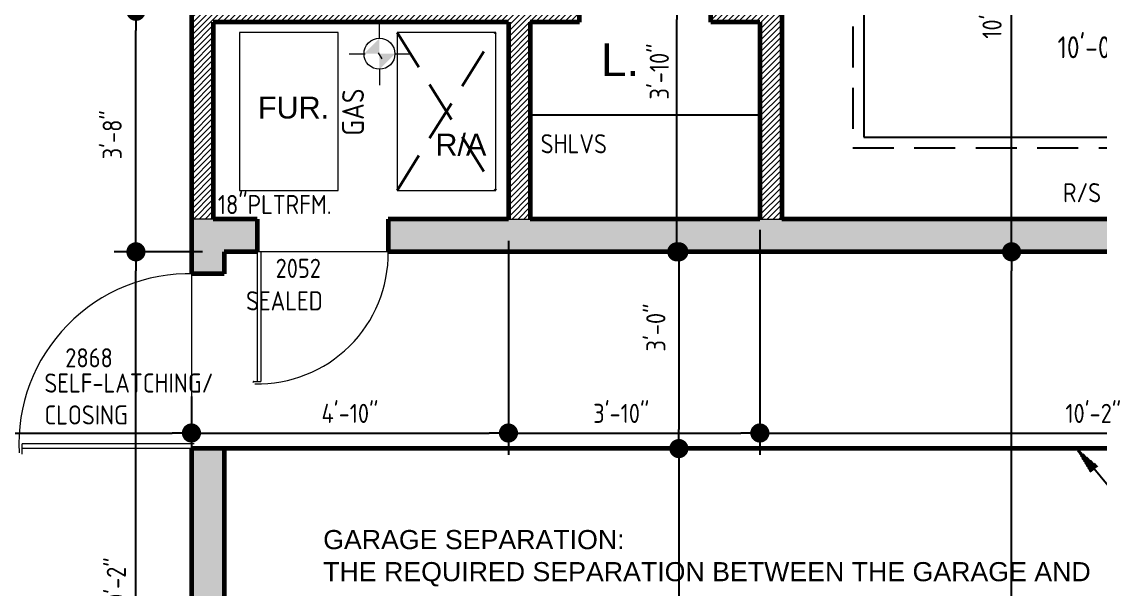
# Model space of a CAD drawing. Header units: feet. Extents: x 57903 to 63568, y -124112 to -112262.
# Drawn here: x 63110.2 to 63307.6, y -123728.5 to -123624.6 of the extents above; entities that cross this region are included whole.
import ezdxf

# ---------------------------------------------------------------- set-up
doc = ezdxf.new("R2010")
doc.units = ezdxf.units.FT
doc.header["$LTSCALE"] = 30
doc.header["$MEASUREMENT"] = 0
for name, pattern in [('DASHED2', [0.375, 0.25, -0.125]), ('HIDDEN', [0.375, 0.25, -0.125]), ('Solid', [0])]:
    doc.linetypes.add(name, pattern=pattern)
for name, color, linetype in [('CABS-FLOORPLAN', 4, 'Continuous'), ('DIM', 4, 'Continuous'), ('TEXT', 7, 'Continuous')]:
    doc.layers.add(name, color=color, linetype=linetype)
for name, color, linetype, lineweight in [('CDRAFT0', 7, 'Continuous', 18), ('DIMS', 137, 'Continuous', 15), ('DOORS', 157, 'Continuous', 9), ('DOORTEXT', 253, 'Continuous', 20), ('DUCTS', 7, 'Continuous', 35), ('HATCH', 123, 'Continuous', 0), ('L1', 251, 'Continuous', 13), ('ROOM LBLS', 253, 'Continuous', 30), ('TEXT LBLS', 81, 'Continuous', 18), ('WALLS', 7, 'Continuous', 60)]:
    doc.layers.add(name, color=color, linetype=linetype, lineweight=lineweight)
doc.styles.add('ARCH', font='ARCHITXT.SHX')
doc.styles.add('SWIS72', font='swissel.ttf', dxfattribs={"height": 4.5})
doc.styles.add('TEXT1', font='ARCHITXT.shx')
doc.dimstyles.new('ARCHITECTURAL', dxfattribs={"dimtxt": 3.5, "dimasz": 3.5, "dimexe": 4, "dimexo": 2, "dimgap": 1.5, "dimtad": 1, "dimdec": 1, "dimzin": 3, "dimdsep": 46, "dimlunit": 4, "dimtxsty": 'ARCH', "dimblk": 'DOT', "dimcen": 0.0625, "dimadec": 0, "dimazin": 0, "dimtfac": 1, "dimtdec": 1, "dimtix": 1, "dimtofl": 0, "dimtmove": 1, "dimatfit": 2, "dimldrblk": 'DOTSMALL', "dimfxl": 1, "dimtolj": 1, "dimtzin": 0, "dimarcsym": 0})

# ---------------------------------------------------------------- blocks, each defined once
blk = doc.blocks.new('_Dot')
at = {"layer": 'DIMS', "color": 0, "lineweight": -2}
blk.add_line((-0.5, 0), (-1, 0), dxfattribs=at)
at = {"layer": 'DIMS', "color": 0, "const_width": 0.5}
blk.add_lwpolyline([(-0.25, 0, 1), (0.25, 0, 1)], format="xyb", close=True, dxfattribs=at)
blk = doc.blocks.new('*D609')
at = {"layer": 'Defpoints', "color": 0, "linetype": 'Solid', "transparency": 16777216}
for p in [(63067.31, -123686.74), (63141.31, -123691.23), (63141.31, -123699.89)]:
    blk.add_point(p, dxfattribs=at)
at = {"layer": 'DIMS', "color": 0, "linetype": 'Solid', "lineweight": -2, "transparency": 16777216}
for p, q in [((63067.31, -123688.74), (63067.31, -123703.89)), ((63141.31, -123693.23), (63141.31, -123703.89)), ((63070.81, -123699.89), (63137.81, -123699.89))]:
    blk.add_line(p, q, dxfattribs=at)
at = {"layer": 'DIMS', "color": 0, "linetype": 'Solid', "lineweight": -2, "transparency": 16777216, "xscale": 3.5, "yscale": 3.5, "zscale": 3.5, "rotation": 180}
blk.add_blockref('_Dot', (63067.31, -123699.89), dxfattribs=at)
at = {"layer": 'DIMS', "color": 0, "linetype": 'Solid', "lineweight": -2, "transparency": 16777216, "xscale": 3.5, "yscale": 3.5, "zscale": 3.5}
blk.add_blockref('_Dot', (63141.31, -123699.89), dxfattribs=at)
at = {"layer": 'DIMS', "color": 0, "linetype": 'Solid', "transparency": 16777216, "insert": (63083.22, -123696.3), "char_height": 3.5, "attachment_point": 5, "style": 'ARCH'}
blk.add_mtext('\\A1;6\'-2"', dxfattribs=at)
blk = doc.blocks.new('_DotSmall')
at = {"layer": 'DIMS', "color": 0, "const_width": 0.5}
blk.add_lwpolyline([(-0.0625, 0, 1), (0.0625, 0, 1)], format="xyb", close=True, dxfattribs=at)
blk = doc.blocks.new('*D613')
at = {"layer": 'Defpoints', "color": 0, "linetype": 'Solid', "transparency": 16777216}
for p in [(63199.31, -123662.74), (63141.31, -123691.23), (63199.31, -123699.89)]:
    blk.add_point(p, dxfattribs=at)
at = {"layer": 'DIMS', "color": 0, "linetype": 'Solid', "lineweight": -2, "transparency": 16777216}
for p, q in [((63199.31, -123664.74), (63199.31, -123703.89)), ((63141.31, -123693.23), (63141.31, -123703.89)), ((63144.81, -123699.89), (63195.81, -123699.89))]:
    blk.add_line(p, q, dxfattribs=at)
at = {"layer": 'DIMS', "color": 0, "linetype": 'Solid', "lineweight": -2, "transparency": 16777216, "xscale": 3.5, "yscale": 3.5, "zscale": 3.5, "rotation": 180}
blk.add_blockref('_Dot', (63141.31, -123699.89), dxfattribs=at)
at = {"layer": 'DIMS', "color": 0, "linetype": 'Solid', "lineweight": -2, "transparency": 16777216, "xscale": 3.5, "yscale": 3.5, "zscale": 3.5}
blk.add_blockref('_Dot', (63199.31, -123699.89), dxfattribs=at)
at = {"layer": 'DIMS', "color": 0, "linetype": 'Solid', "transparency": 16777216, "insert": (63170.31, -123696.3), "char_height": 3.5, "attachment_point": 5, "style": 'ARCH'}
blk.add_mtext('\\A1;4\'-10"', dxfattribs=at)
blk = doc.blocks.new('*D647')
at = {"layer": 'Defpoints', "color": 0, "linetype": 'Solid', "transparency": 16777216}
for p in [(63245.31, -123660.74), (63199.31, -123662.74), (63245.31, -123699.89)]:
    blk.add_point(p, dxfattribs=at)
at = {"layer": 'DIMS', "color": 0, "linetype": 'Solid', "lineweight": -2, "transparency": 16777216}
for p, q in [((63245.31, -123662.74), (63245.31, -123703.89)), ((63199.31, -123664.74), (63199.31, -123703.89)), ((63202.81, -123699.89), (63241.81, -123699.89))]:
    blk.add_line(p, q, dxfattribs=at)
at = {"layer": 'DIMS', "color": 0, "linetype": 'Solid', "lineweight": -2, "transparency": 16777216, "xscale": 3.5, "yscale": 3.5, "zscale": 3.5, "rotation": 180}
blk.add_blockref('_Dot', (63199.31, -123699.89), dxfattribs=at)
at = {"layer": 'DIMS', "color": 0, "linetype": 'Solid', "lineweight": -2, "transparency": 16777216, "xscale": 3.5, "yscale": 3.5, "zscale": 3.5}
blk.add_blockref('_Dot', (63245.31, -123699.89), dxfattribs=at)
at = {"layer": 'DIMS', "color": 0, "linetype": 'Solid', "transparency": 16777216, "insert": (63219.95, -123696.3), "char_height": 3.5, "attachment_point": 5, "style": 'ARCH'}
blk.add_mtext('\\A1;3\'-10"', dxfattribs=at)
blk = doc.blocks.new('*D648')
at = {"layer": 'Defpoints', "color": 0, "linetype": 'Solid', "transparency": 16777216}
for p in [(63245.31, -123660.74), (63367.31, -123689.52), (63367.31, -123699.89)]:
    blk.add_point(p, dxfattribs=at)
at = {"layer": 'DIMS', "color": 0, "linetype": 'Solid', "lineweight": -2, "transparency": 16777216}
for p, q in [((63245.31, -123662.74), (63245.31, -123703.89)), ((63367.31, -123691.52), (63367.31, -123703.89)), ((63248.81, -123699.89), (63363.81, -123699.89))]:
    blk.add_line(p, q, dxfattribs=at)
at = {"layer": 'DIMS', "color": 0, "linetype": 'Solid', "lineweight": -2, "transparency": 16777216, "xscale": 3.5, "yscale": 3.5, "zscale": 3.5, "rotation": 180}
blk.add_blockref('_Dot', (63245.31, -123699.89), dxfattribs=at)
at = {"layer": 'DIMS', "color": 0, "linetype": 'Solid', "lineweight": -2, "transparency": 16777216, "xscale": 3.5, "yscale": 3.5, "zscale": 3.5}
blk.add_blockref('_Dot', (63367.31, -123699.89), dxfattribs=at)
at = {"layer": 'DIMS', "color": 0, "linetype": 'Solid', "transparency": 16777216, "insert": (63306.31, -123696.3), "char_height": 3.5, "attachment_point": 5, "style": 'ARCH'}
blk.add_mtext('\\A1;10\'-2"', dxfattribs=at)
blk = doc.blocks.new('*D603')
at = {"layer": 'Defpoints', "color": 0, "linetype": 'Solid', "transparency": 16777216}
for p in [(63131.15, -123666.74), (63145.31, -123666.74), (63139, -123788.74)]:
    blk.add_point(p, dxfattribs=at)
at = {"layer": 'DIMS', "color": 0, "linetype": 'Solid', "lineweight": -2, "transparency": 16777216}
for p, q in [((63143.31, -123666.74), (63127.15, -123666.74)), ((63131.15, -123785.24), (63131.15, -123670.24)), ((63137, -123788.74), (63127.15, -123788.74))]:
    blk.add_line(p, q, dxfattribs=at)
at = {"layer": 'DIMS', "color": 0, "linetype": 'Solid', "lineweight": -2, "transparency": 16777216, "xscale": 3.5, "yscale": 3.5, "zscale": 3.5}
for p, rotation in [((63131.15, -123666.74), 90), ((63131.15, -123788.74), 270)]:
    blk.add_blockref('_Dot', p, dxfattribs=dict(at, rotation=rotation))
at = {"layer": 'DIMS', "color": 0, "linetype": 'Solid', "transparency": 16777216, "insert": (63127.56, -123727.74), "char_height": 3.5, "attachment_point": 5, "rotation": 90, "style": 'ARCH'}
blk.add_mtext('\\A1;10\'-2"', dxfattribs=at)
blk = doc.blocks.new('*D606')
at = {"layer": 'Defpoints', "color": 0, "linetype": 'Solid', "transparency": 16777216}
for p in [(63131.15, -123622.74), (63141.31, -123622.74), (63145.31, -123666.74)]:
    blk.add_point(p, dxfattribs=at)
at = {"layer": 'DIMS', "color": 0, "linetype": 'Solid', "lineweight": -2, "transparency": 16777216}
for p, q in [((63139.31, -123622.74), (63127.15, -123622.74)), ((63131.15, -123663.24), (63131.15, -123626.24)), ((63143.31, -123666.74), (63127.15, -123666.74))]:
    blk.add_line(p, q, dxfattribs=at)
at = {"layer": 'DIMS', "color": 0, "linetype": 'Solid', "lineweight": -2, "transparency": 16777216, "xscale": 3.5, "yscale": 3.5, "zscale": 3.5}
for p, rotation in [((63131.15, -123622.74), 90), ((63131.15, -123666.74), 270)]:
    blk.add_blockref('_Dot', p, dxfattribs=dict(at, rotation=rotation))
at = {"layer": 'DIMS', "color": 0, "linetype": 'Solid', "transparency": 16777216, "insert": (63126.8, -123645.33), "char_height": 3.5, "attachment_point": 5, "rotation": 90, "style": 'ARCH'}
blk.add_mtext('\\A1;3\'-8"', dxfattribs=at)
blk = doc.blocks.new('*D683')
at = {"layer": 'Defpoints', "color": 0, "linetype": 'Solid', "transparency": 16777216}
for p in [(63230.11, -123620.74), (63241.27, -123620.74), (63244.25, -123666.74)]:
    blk.add_point(p, dxfattribs=at)
at = {"layer": 'DIMS', "color": 0, "linetype": 'Solid', "lineweight": -2, "transparency": 16777216}
for p, q in [((63239.27, -123620.74), (63226.11, -123620.74)), ((63230.11, -123663.24), (63230.11, -123624.24)), ((63242.25, -123666.74), (63226.11, -123666.74))]:
    blk.add_line(p, q, dxfattribs=at)
at = {"layer": 'DIMS', "color": 0, "linetype": 'Solid', "lineweight": -2, "transparency": 16777216, "xscale": 3.5, "yscale": 3.5, "zscale": 3.5}
for p, rotation in [((63230.11, -123620.74), 90), ((63230.11, -123666.74), 270)]:
    blk.add_blockref('_Dot', p, dxfattribs=dict(at, rotation=rotation))
at = {"layer": 'DIMS', "color": 0, "linetype": 'Solid', "transparency": 16777216, "insert": (63226.91, -123633.75), "char_height": 3.5, "attachment_point": 5, "rotation": 90, "style": 'ARCH'}
blk.add_mtext('\\A1;3\'-10"', dxfattribs=at)
blk = doc.blocks.new('*D684')
at = {"layer": 'Defpoints', "color": 0, "linetype": 'Solid', "transparency": 16777216}
for p in [(63240.83, -123666.74), (63230.49, -123702.74), (63240.38, -123702.74)]:
    blk.add_point(p, dxfattribs=at)
at = {"layer": 'DIMS', "color": 0, "linetype": 'Solid', "lineweight": -2, "transparency": 16777216}
for p, q in [((63238.83, -123666.74), (63226.49, -123666.74)), ((63230.49, -123670.24), (63230.49, -123699.24)), ((63238.38, -123702.74), (63226.49, -123702.74))]:
    blk.add_line(p, q, dxfattribs=at)
at = {"layer": 'DIMS', "color": 0, "linetype": 'Solid', "lineweight": -2, "transparency": 16777216, "xscale": 3.5, "yscale": 3.5, "zscale": 3.5}
for p, rotation in [((63230.49, -123666.74), 90), ((63230.49, -123702.74), 270)]:
    blk.add_blockref('_Dot', p, dxfattribs=dict(at, rotation=rotation))
at = {"layer": 'DIMS', "color": 0, "linetype": 'Solid', "transparency": 16777216, "insert": (63226.28, -123680.59), "char_height": 3.5, "attachment_point": 5, "rotation": 90, "style": 'ARCH'}
blk.add_mtext('\\A1;3\'-0"', dxfattribs=at)
blk = doc.blocks.new('*D685')
at = {"layer": 'Defpoints', "color": 0, "linetype": 'Solid', "transparency": 16777216}
for p in [(63240.38, -123702.74), (63158.31, -123924.74), (63230.49, -123924.74)]:
    blk.add_point(p, dxfattribs=at)
at = {"layer": 'DIMS', "color": 0, "linetype": 'Solid', "lineweight": -2, "transparency": 16777216}
for p, q in [((63238.38, -123702.74), (63226.49, -123702.74)), ((63230.49, -123706.24), (63230.49, -123921.24)), ((63160.31, -123924.74), (63234.49, -123924.74))]:
    blk.add_line(p, q, dxfattribs=at)
at = {"layer": 'DIMS', "color": 0, "linetype": 'Solid', "lineweight": -2, "transparency": 16777216, "xscale": 3.5, "yscale": 3.5, "zscale": 3.5}
for p, rotation in [((63230.49, -123702.74), 90), ((63230.49, -123924.74), 270)]:
    blk.add_blockref('_Dot', p, dxfattribs=dict(at, rotation=rotation))
at = {"layer": 'DIMS', "color": 0, "linetype": 'Solid', "transparency": 16777216, "insert": (63226.91, -123813.74), "char_height": 3.5, "attachment_point": 5, "rotation": 90, "style": 'ARCH'}
blk.add_mtext('\\A1;18\'-6"', dxfattribs=at)
blk = doc.blocks.new('*D690')
at = {"layer": 'Defpoints', "color": 0, "linetype": 'Solid', "transparency": 16777216}
for p in [(63291.37, -123666.74), (63300.12, -123666.74), (63265.57, -123930.74)]:
    blk.add_point(p, dxfattribs=at)
at = {"layer": 'DIMS', "color": 0, "linetype": 'Solid', "lineweight": -2, "transparency": 16777216}
for p, q in [((63298.12, -123666.74), (63287.37, -123666.74)), ((63291.37, -123927.24), (63291.37, -123670.24)), ((63267.57, -123930.74), (63295.37, -123930.74))]:
    blk.add_line(p, q, dxfattribs=at)
at = {"layer": 'DIMS', "color": 0, "linetype": 'Solid', "lineweight": -2, "transparency": 16777216, "xscale": 3.5, "yscale": 3.5, "zscale": 3.5}
for p, rotation in [((63291.37, -123666.74), 90), ((63291.37, -123930.74), 270)]:
    blk.add_blockref('_Dot', p, dxfattribs=dict(at, rotation=rotation))
at = {"layer": 'DIMS', "color": 0, "linetype": 'Solid', "transparency": 16777216, "insert": (63287.79, -123798.74), "char_height": 3.5, "attachment_point": 5, "rotation": 90, "style": 'ARCH'}
blk.add_mtext('\\A1;22\'-0"', dxfattribs=at)
blk = doc.blocks.new('*D692')
at = {"layer": 'Defpoints', "color": 0, "linetype": 'Solid', "transparency": 16777216}
for p in [(63284.31, -123546.74), (63291.37, -123546.74), (63300.12, -123666.74)]:
    blk.add_point(p, dxfattribs=at)
at = {"layer": 'DIMS', "color": 0, "linetype": 'Solid', "lineweight": -2, "transparency": 16777216}
for p, q in [((63286.31, -123546.74), (63295.37, -123546.74)), ((63291.37, -123663.24), (63291.37, -123550.24)), ((63298.12, -123666.74), (63287.37, -123666.74))]:
    blk.add_line(p, q, dxfattribs=at)
at = {"layer": 'DIMS', "color": 0, "linetype": 'Solid', "lineweight": -2, "transparency": 16777216, "xscale": 3.5, "yscale": 3.5, "zscale": 3.5}
for p, rotation in [((63291.37, -123546.74), 90), ((63291.37, -123666.74), 270)]:
    blk.add_blockref('_Dot', p, dxfattribs=dict(at, rotation=rotation))
at = {"layer": 'DIMS', "color": 0, "linetype": 'Solid', "transparency": 16777216, "insert": (63287.79, -123622.65), "char_height": 3.5, "attachment_point": 5, "rotation": 90, "style": 'ARCH'}
blk.add_mtext('\\A1;10\'-0"', dxfattribs=at)

msp = doc.modelspace()

# ---------------------------------------------------------------- hatches: boundary and pattern name
at = {"layer": 'HATCH'}
h = msp.add_hatch(color=9, dxfattribs=at)
h.dxf.hatch_style = 1
h.set_gradient(color1=(199, 200, 202), color2=(147, 149, 152), name='INVCYLINDER')
h.paths.add_polyline_path([(63361.31, -123540.74), (63319.31, -123540.74), (63319.31, -123546.74), (63361.31, -123546.74), (63361.31, -123660.74), (63249.31, -123660.74), (63245.31, -123660.74), (63203.31, -123660.74), (63199.31, -123660.74), (63177.31, -123660.74), (63177.31, -123666.74), (63361.31, -123666.74), (63361.31, -123924.74), (63367.31, -123924.74), (63367.31, -123506.74), (63366.31, -123506.74), (63361.31, -123506.74)])
h.paths.add_polyline_path([(63327.97, -123547.03), (63351.55, -123547.03), (63351.55, -123540.78), (63327.97, -123540.78)], flags=25)
at = {"layer": 'HATCH', "linetype": 'Solid'}
h = msp.add_hatch(dxfattribs=at)
h.set_pattern_fill('ANSI31', color=256, scale=6, style=0)
h.paths.add_polyline_path([(63277.31, -123534.74), (63245.31, -123534.74), (63245.31, -123540.74), (63245.31, -123620.74), (63236.31, -123620.74), (63236.31, -123624.74), (63245.31, -123624.74), (63245.31, -123660.74), (63249.31, -123660.74), (63249.31, -123546.74), (63284.31, -123546.74), (63284.31, -123542.74), (63277.31, -123542.74)])
h.paths.add_polyline_path([(63249.31, -123538.74), (63273.31, -123538.74), (63273.31, -123542.74), (63249.31, -123542.74)], flags=16)
h = msp.add_hatch(dxfattribs=at)
h.set_pattern_fill('ANSI31', color=256, scale=6, style=0)
h.paths.add_polyline_path([(63212.31, -123620.74), (63181.31, -123620.74), (63181.31, -123615.18), (63177.31, -123615.18), (63177.31, -123620.74), (63141.31, -123620.74), (63141.31, -123660.74), (63145.31, -123660.74), (63145.31, -123624.74), (63199.31, -123624.74), (63199.31, -123660.74), (63203.31, -123660.74), (63203.31, -123624.74), (63212.31, -123624.74)])
at = {"layer": 'HATCH'}
h = msp.add_hatch(color=9, dxfattribs=at)
h.dxf.hatch_style = 1
h.set_gradient(color1=(199, 200, 202), color2=(147, 149, 152), name='INVCYLINDER')
h.paths.add_polyline_path([(63153.31, -123660.74), (63145.31, -123660.74), (63141.31, -123660.74), (63141.31, -123670.73, -0.003736), (63141.78, -123670.74), (63147.31, -123670.74), (63147.31, -123666.74), (63153.31, -123666.74)])
h = msp.add_hatch(color=9, dxfattribs=at)
h.dxf.hatch_style = 1
h.set_gradient(color1=(199, 200, 202), color2=(147, 149, 152), name='INVCYLINDER')
h.paths.add_polyline_path([(63147.31, -123702.74), (63145.31, -123702.74), (63141.31, -123702.74), (63141.31, -123782.74), (63130.31, -123782.74), (63130.31, -123788.74), (63141.31, -123788.74), (63141.31, -123924.74), (63147.31, -123924.74)])
at = {"layer": 'TEXT'}
h = msp.add_hatch(dxfattribs=at)
h.set_pattern_fill('ANSI31', color=256, scale=0.845944, angle=362.3897, style=0)
h.set_pattern_definition([(132.61031, (63253.71341, -123201.27049), (0.077824267, 0.071588934), [])])
h.paths.add_polyline_path([(63307.14, -123706.05), (63305.85, -123707.14), (63303.22, -123702.72)])

# ---------------------------------------------------------------- linework, layer by layer
at = {"layer": 'CABS-FLOORPLAN', "color": 4, "linetype": 'HIDDEN'}
for p, q in [((63262.31, -123546.74), (63262.31, -123647.74)), ((63262.31, -123647.74), (63350.31, -123647.74))]:
    msp.add_line(p, q, dxfattribs=at)
at = {"layer": 'CABS-FLOORPLAN', "color": 4}
for p, q in [((63264.31, -123546.74), (63264.31, -123645.74)), ((63245.31, -123641.74), (63203.31, -123641.74)), ((63264.31, -123645.74), (63348.31, -123645.74))]:
    msp.add_line(p, q, dxfattribs=at)
at = {"layer": 'CDRAFT0', "linetype": 'Solid'}
for p, q in [((63145.31, -123660.74), (63141.31, -123660.74)), ((63199.31, -123660.74), (63203.31, -123660.74)), ((63245.31, -123660.74), (63249.31, -123660.74))]:
    msp.add_line(p, q, dxfattribs=at)
at = {"layer": 'DOORS'}
for p, q in [((63153.31, -123666.74), (63153.31, -123690.47)), ((63153.98, -123666.74), (63153.98, -123690.47)), ((63152.7, -123690.47), (63153.98, -123690.47)), ((63141.78, -123701.86), (63110.33, -123701.86)), ((63110.33, -123703.78), (63110.33, -123701.86)), ((63141.78, -123702.74), (63110.33, -123702.74))]:
    msp.add_line(p, q, dxfattribs=at)
for centre, radius, start, end in [((63153.42, -123667.02), 23.89, 268.7285, 0.671), ((63140.96, -123701.97), 31.24, 88.5009, 182.8516), ((63152.7, -123690.6), 0.134, 90, 188.8942)]:
    msp.add_arc(centre, radius, start, end, dxfattribs=at)
at = {"layer": 'DUCTS', "color": 1, "linetype": 'DASHED2'}
for p, q in [((63178.93, -123626.61), (63196.99, -123655.5)), ((63178.93, -123655.5), (63196.99, -123626.61))]:
    msp.add_line(p, q, dxfattribs=at)
at = {"layer": 'L1', "color": 3}
msp.add_line((63177.31, -123666.74), (63153.31, -123666.74), dxfattribs=at)
at = {"layer": 'L1', "linetype": 'Solid'}
msp.add_line((63141.31, -123670.74), (63141.31, -123702.74), dxfattribs=at)
at = {"layer": 'L1', "color": 3}
for points in [[(63168.15, -123626.61), (63150.1, -123626.61), (63150.1, -123655.5), (63168.15, -123655.5)], [(63196.99, -123626.61), (63178.93, -123626.61), (63178.93, -123655.5), (63196.99, -123655.5)]]:
    msp.add_lwpolyline(points, close=True, dxfattribs=at)
at = {"layer": 'TEXT'}
msp.add_line((63303.41, -123702.74), (63309.62, -123710.2), dxfattribs=at)
at = {"layer": 'TEXT LBLS', "ltscale": 0.5}
for p, q in [((63175.71, -123627.68), (63175.71, -123624.74)), ((63176.18, -123631.43), (63175.54, -123630.34)), ((63170.16, -123630.51), (63173.1, -123630.51)), ((63178.53, -123630.51), (63181.25, -123630.51)), ((63175.71, -123633.34), (63175.71, -123636.28))]:
    msp.add_line(p, q, dxfattribs=at)
msp.add_circle((63175.71, -123630.51), 2.83, dxfattribs=at)
msp.add_solid([(63175.71, -123627.68), (63172.88, -123630.51), (63175.71, -123633.34), (63178.53, -123630.51)], dxfattribs=at)
at = {"layer": 'WALLS'}
for p, q in [((63249.31, -123546.74), (63249.31, -123660.74)), ((63141.31, -123620.74), (63141.31, -123670.74)), ((63212.31, -123624.74), (63212.31, -123620.74)), ((63236.31, -123624.74), (63236.31, -123620.74)), ((63145.31, -123624.74), (63145.31, -123660.74)), ((63199.31, -123624.74), (63145.31, -123624.74)), ((63199.31, -123624.74), (63199.31, -123660.74)), ((63203.31, -123624.74), (63203.31, -123660.74)), ((63212.31, -123624.74), (63203.31, -123624.74)), ((63245.31, -123624.74), (63236.31, -123624.74)), ((63245.31, -123624.74), (63245.31, -123660.74)), ((63153.31, -123660.74), (63145.31, -123660.74)), ((63199.31, -123660.74), (63177.31, -123660.74)), ((63245.31, -123660.74), (63203.31, -123660.74)), ((63361.31, -123660.74), (63249.31, -123660.74)), ((63147.31, -123666.74), (63147.31, -123670.74)), ((63153.31, -123666.74), (63147.31, -123666.74)), ((63361.31, -123666.74), (63177.31, -123666.74)), ((63147.31, -123670.74), (63141.31, -123670.74)), ((63141.31, -123702.74), (63141.31, -123782.74)), ((63145.31, -123702.74), (63141.31, -123702.74)), ((63361.31, -123702.74), (63145.31, -123702.74)), ((63147.31, -123702.74), (63147.31, -123924.74))]:
    msp.add_line(p, q, dxfattribs=at)
at = {"layer": 'WALLS', "linetype": 'Solid'}
for p, q in [((63153.31, -123660.74), (63153.31, -123666.74)), ((63177.31, -123660.74), (63177.31, -123666.74))]:
    msp.add_line(p, q, dxfattribs=at)

# ---------------------------------------------------------------- texts
at = {"layer": 'DIM', "style": 'SWIS72'}
for s, p in [('GARAGE SEPARATION: ', (63165.41, -123721.14)), ('THE REQUIRED SEPARATION BETWEEN THE GARAGE AND ', (63165.41, -123727.01))]:
    msp.add_text(s, height=3.5, dxfattribs=at).set_placement(p)
at = {"layer": 'DOORTEXT', "color": 7, "style": 'TEXT1'}
for s, p in [('2052', (63156.71, -123671.51)), ('SEALED ', (63151.3, -123677.46))]:
    msp.add_text(s, height=3.5, dxfattribs=at).set_placement(p)
at = {"layer": 'DOORTEXT', "color": 0, "style": 'TEXT1'}
msp.add_text('2868', height=3.5, dxfattribs=at).set_placement((63118.22, -123687.88))
at = {"layer": 'DOORTEXT', "color": 0, "linetype": 'Solid', "insert": (63114.41, -123689), "char_height": 3.5, "width": 66.665, "attachment_point": 1, "style": 'TEXT1'}
msp.add_mtext('SELF-LATCHING/\\PCLOSING', dxfattribs=at)
at = {"layer": 'ROOM LBLS', "style": 'SWIS72'}
for s, height, p in [('L.', 6, (63216.24, -123634.6)), ('FUR.', 4, (63153.47, -123642.35, -0.03)), ('R/A', 4, (63185.95, -123649.13))]:
    msp.add_text(s, height=height, dxfattribs=at).set_placement(p)
at = {"layer": 'TEXT', "style": 'TEXT1'}
for s, p in [('SHLVS', (63205.2, -123648.72)), ('18"PLTRFM.', (63146.14, -123659.84)), ('R/S', (63300.78, -123657.67))]:
    msp.add_text(s, height=3.5, dxfattribs=at).set_placement(p)
at = {"layer": 'TEXT LBLS', "color": 253, "style": 'TEXT1'}
msp.add_text('10\'-0" CEIL.', height=4, dxfattribs=at).set_placement((63299.77, -123631.32))
at = {"layer": 'TEXT LBLS', "ltscale": 0.5, "style": 'TEXT1'}
msp.add_text('GAS', height=3.99, rotation=90, dxfattribs=at).set_placement((63172.87, -123645.49))

# ---------------------------------------------------------------- dimensions: what is measured, and where the dimension line sits
at = {"layer": 'DIMS', "linetype": 'Solid'}
for base, p1, p2, angle, picture, middle in [((63291.37, -123546.74), (63300.12, -123666.74), (63284.31, -123546.74), 90, '*D692', (63291.37, -123622.65)), ((63230.11, -123620.74), (63244.25, -123666.74), (63241.27, -123620.74), 90, '*D683', (63230.49, -123633.75)), ((63131.15, -123622.74), (63145.31, -123666.74), (63141.31, -123622.74), 90, '*D606', (63130.38, -123645.33)), ((63245.31, -123699.89), (63199.31, -123662.74), (63245.31, -123660.74), 180, '*D647', (63219.95, -123699.89)), ((63230.49, -123702.74), (63240.83, -123666.74), (63240.38, -123702.74), 90, '*D684', (63229.86, -123680.59)), ((63141.31, -123699.89), (63067.31, -123686.74), (63141.31, -123691.23), 180, '*D609', (63083.22, -123699.89))]:
    dim = msp.add_linear_dim(base=base, p1=p1, p2=p2, angle=angle, dimstyle='ARCHITECTURAL', dxfattribs=at)
    dim.commit()
    dim.dimension.update_dxf_attribs({"geometry": picture, "text_midpoint": middle, "dimtype": 160})
for base, p1, p2, angle, picture, middle in [((63367.31, -123699.89), (63245.31, -123660.74), (63367.31, -123689.52), 180, '*D648', (63306.31, -123696.3)), ((63199.31, -123699.89), (63141.31, -123691.23), (63199.31, -123662.74), 180, '*D613', (63170.31, -123696.3)), ((63131.15, -123666.74), (63139, -123788.74), (63145.31, -123666.74), 90, '*D603', (63127.56, -123727.74)), ((63291.37, -123666.74), (63265.57, -123930.74), (63300.12, -123666.74), 90, '*D690', (63287.79, -123798.74)), ((63230.49, -123924.74), (63240.38, -123702.74), (63158.31, -123924.74), 90, '*D685', (63226.91, -123813.74))]:
    dim = msp.add_linear_dim(base=base, p1=p1, p2=p2, angle=angle, dimstyle='ARCHITECTURAL', dxfattribs=at)
    dim.commit()
    dim.dimension.update_dxf_attribs({"geometry": picture, "text_midpoint": middle})

doc.saveas('drawing.dxf')
